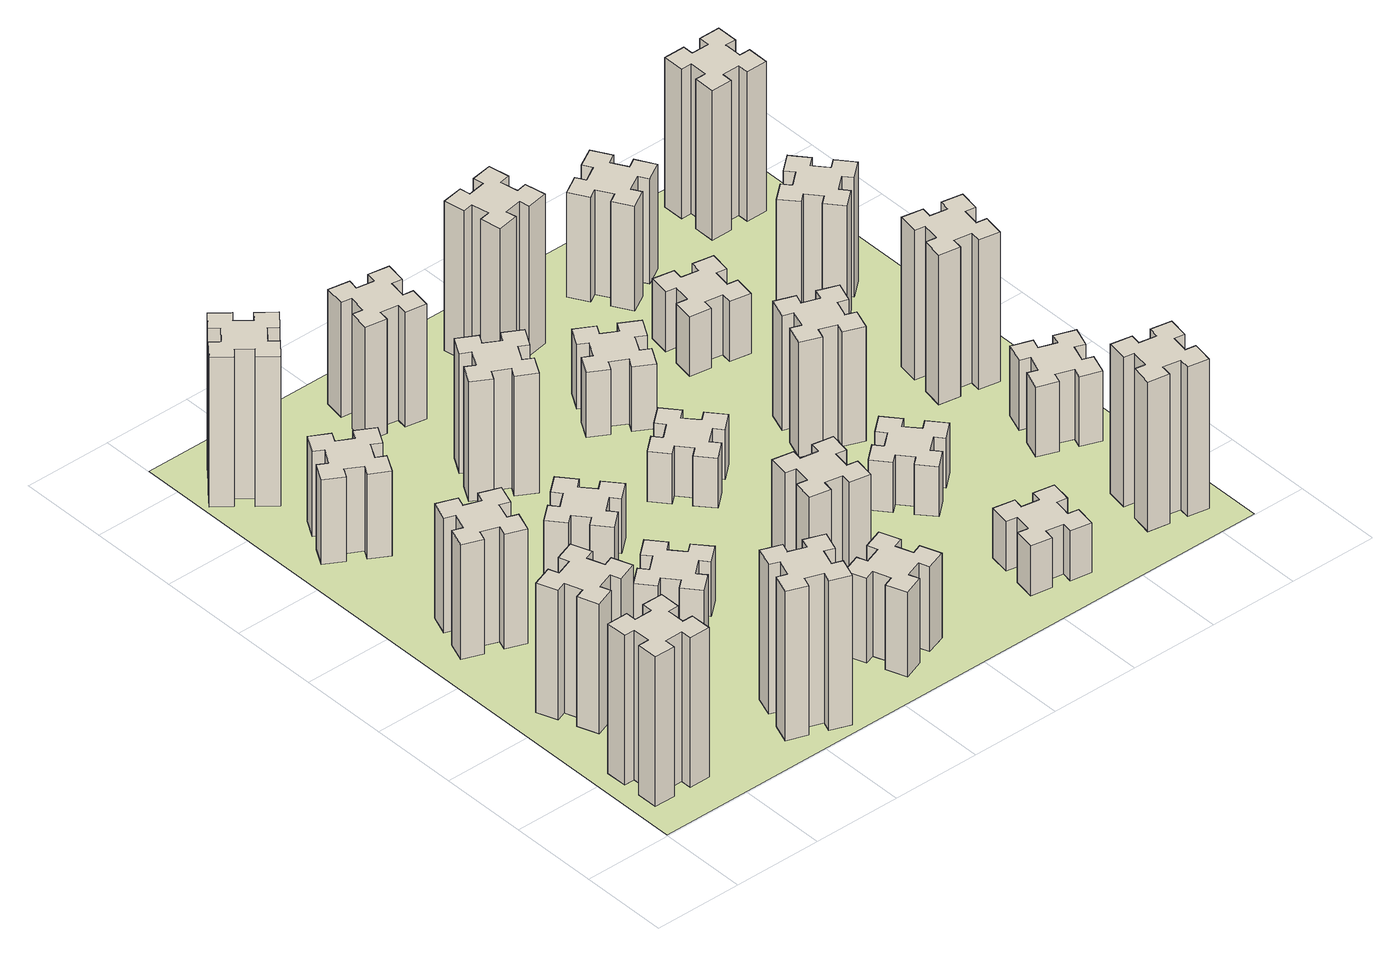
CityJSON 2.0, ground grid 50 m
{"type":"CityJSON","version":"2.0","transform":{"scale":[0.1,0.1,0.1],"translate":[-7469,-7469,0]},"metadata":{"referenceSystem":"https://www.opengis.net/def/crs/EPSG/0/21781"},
"CityObjects":{
"building1":{"type":"Building","attributes":{"class":"1000","function":"1000","usage":"1000","yearOfConstruction":2016,"roofType":"1000","measuredHeight":90,"storeysAboveGround":30,"storeysBelowGround":0},"geometry":[{"type":"Solid","lod":"1","boundaries":[[[[0,1,2,3,4,5,6,7,8,9,10,11,12,13,14,15,16,17,18,19]],[[17,16,20,21]],[[16,15,22,20]],[[15,14,23,22]],[[14,13,24,23]],[[13,12,25,24]],[[12,11,26,25]],[[11,10,27,26]],[[10,9,28,27]],[[9,8,29,28]],[[8,7,30,29]],[[7,6,31,30]],[[6,5,32,31]],[[5,4,33,32]],[[4,3,34,33]],[[3,2,35,34]],[[2,1,36,35]],[[1,0,37,36]],[[0,19,38,37]],[[19,18,39,38]],[[18,17,21,39]],[[24,25,26,27,28,29,30,31,32,33,34,35,36,37,38,39,21,20,22,23]]]]}]},
"building2":{"type":"Building","attributes":{"class":"1000","function":"1000","usage":"1000","yearOfConstruction":2016,"roofType":"1000","measuredHeight":78,"storeysAboveGround":30,"storeysBelowGround":0},"geometry":[{"type":"Solid","lod":"1","boundaries":[[[[40,41,42,43,44,45,46,47,48,49,50,51,52,53,54,55,56,57,58,59]],[[57,56,60,61]],[[56,55,62,60]],[[55,54,63,62]],[[54,53,64,63]],[[53,52,65,64]],[[52,51,66,65]],[[51,50,67,66]],[[50,49,68,67]],[[49,48,69,68]],[[48,47,70,69]],[[47,46,71,70]],[[46,45,72,71]],[[45,44,73,72]],[[44,43,74,73]],[[43,42,75,74]],[[42,41,76,75]],[[41,40,77,76]],[[40,59,78,77]],[[59,58,79,78]],[[58,57,61,79]],[[64,65,66,67,68,69,70,71,72,73,74,75,76,77,78,79,61,60,62,63]]]]}]},
"building3":{"type":"Building","attributes":{"class":"1000","function":"1000","usage":"1000","yearOfConstruction":2016,"roofType":"1000","measuredHeight":69,"storeysAboveGround":30,"storeysBelowGround":0},"geometry":[{"type":"Solid","lod":"1","boundaries":[[[[80,81,82,83,84,85,86,87,88,89,90,91,92,93,94,95,96,97,98,99]],[[97,96,100,101]],[[96,95,102,100]],[[95,94,103,102]],[[94,93,104,103]],[[93,92,105,104]],[[92,91,106,105]],[[91,90,107,106]],[[90,89,108,107]],[[89,88,109,108]],[[88,87,110,109]],[[87,86,111,110]],[[86,85,112,111]],[[85,84,113,112]],[[84,83,114,113]],[[83,82,115,114]],[[82,81,116,115]],[[81,80,117,116]],[[80,99,118,117]],[[99,98,119,118]],[[98,97,101,119]],[[104,105,106,107,108,109,110,111,112,113,114,115,116,117,118,119,101,100,102,103]]]]}]},
"building4":{"type":"Building","attributes":{"class":"1000","function":"1000","usage":"1000","yearOfConstruction":2016,"roofType":"1000","measuredHeight":51,"storeysAboveGround":30,"storeysBelowGround":0},"geometry":[{"type":"Solid","lod":"1","boundaries":[[[[120,121,122,123,124,125,126,127,128,129,130,131,132,133,134,135,136,137,138,139]],[[137,136,140,141]],[[136,135,142,140]],[[135,134,143,142]],[[134,133,144,143]],[[133,132,145,144]],[[132,131,146,145]],[[131,130,147,146]],[[130,129,148,147]],[[129,128,149,148]],[[128,127,150,149]],[[127,126,151,150]],[[126,125,152,151]],[[125,124,153,152]],[[124,123,154,153]],[[123,122,155,154]],[[122,121,156,155]],[[121,120,157,156]],[[120,139,158,157]],[[139,138,159,158]],[[138,137,141,159]],[[144,145,146,147,148,149,150,151,152,153,154,155,156,157,158,159,141,140,142,143]]]]}]},
"building5":{"type":"Building","attributes":{"class":"1000","function":"1000","usage":"1000","yearOfConstruction":2016,"roofType":"1000","measuredHeight":90,"storeysAboveGround":30,"storeysBelowGround":0},"geometry":[{"type":"Solid","lod":"1","boundaries":[[[[160,161,162,163,164,165,166,167,168,169,170,171,172,173,174,175,176,177,178,179]],[[177,176,180,181]],[[176,175,182,180]],[[175,174,183,182]],[[174,173,184,183]],[[173,172,185,184]],[[172,171,186,185]],[[171,170,187,186]],[[170,169,188,187]],[[169,168,189,188]],[[168,167,190,189]],[[167,166,191,190]],[[166,165,192,191]],[[165,164,193,192]],[[164,163,194,193]],[[163,162,195,194]],[[162,161,196,195]],[[161,160,197,196]],[[160,179,198,197]],[[179,178,199,198]],[[178,177,181,199]],[[184,185,186,187,188,189,190,191,192,193,194,195,196,197,198,199,181,180,182,183]]]]}]},
"building6":{"type":"Building","attributes":{"class":"1000","function":"1000","usage":"1000","yearOfConstruction":2016,"roofType":"1000","measuredHeight":90,"storeysAboveGround":30,"storeysBelowGround":0},"geometry":[{"type":"Solid","lod":"1","boundaries":[[[[200,201,202,203,204,205,206,207,208,209,210,211,212,213,214,215,216,217,218,219]],[[217,216,220,221]],[[216,215,222,220]],[[215,214,223,222]],[[214,213,224,223]],[[213,212,225,224]],[[212,211,226,225]],[[211,210,227,226]],[[210,209,228,227]],[[209,208,229,228]],[[208,207,230,229]],[[207,206,231,230]],[[206,205,232,231]],[[205,204,233,232]],[[204,203,234,233]],[[203,202,235,234]],[[202,201,236,235]],[[201,200,237,236]],[[200,219,238,237]],[[219,218,239,238]],[[218,217,221,239]],[[224,225,226,227,228,229,230,231,232,233,234,235,236,237,238,239,221,220,222,223]]]]}]},
"building7":{"type":"Building","attributes":{"class":"1000","function":"1000","usage":"1000","yearOfConstruction":2016,"roofType":"1000","measuredHeight":33,"storeysAboveGround":30,"storeysBelowGround":0},"geometry":[{"type":"Solid","lod":"1","boundaries":[[[[240,241,242,243,244,245,246,247,248,249,250,251,252,253,254,255,256,257,258,259]],[[257,256,260,261]],[[256,255,262,260]],[[255,254,263,262]],[[254,253,264,263]],[[253,252,265,264]],[[252,251,266,265]],[[251,250,267,266]],[[250,249,268,267]],[[249,248,269,268]],[[248,247,270,269]],[[247,246,271,270]],[[246,245,272,271]],[[245,244,273,272]],[[244,243,274,273]],[[243,242,275,274]],[[242,241,276,275]],[[241,240,277,276]],[[240,259,278,277]],[[259,258,279,278]],[[258,257,261,279]],[[264,265,266,267,268,269,270,271,272,273,274,275,276,277,278,279,261,260,262,263]]]]}]},
"building8":{"type":"Building","attributes":{"class":"1000","function":"1000","usage":"1000","yearOfConstruction":2016,"roofType":"1000","measuredHeight":33,"storeysAboveGround":30,"storeysBelowGround":0},"geometry":[{"type":"Solid","lod":"1","boundaries":[[[[280,281,282,283,284,285,286,287,288,289,290,291,292,293,294,295,296,297,298,299]],[[297,296,300,301]],[[296,295,302,300]],[[295,294,303,302]],[[294,293,304,303]],[[293,292,305,304]],[[292,291,306,305]],[[291,290,307,306]],[[290,289,308,307]],[[289,288,309,308]],[[288,287,310,309]],[[287,286,311,310]],[[286,285,312,311]],[[285,284,313,312]],[[284,283,314,313]],[[283,282,315,314]],[[282,281,316,315]],[[281,280,317,316]],[[280,299,318,317]],[[299,298,319,318]],[[298,297,301,319]],[[304,305,306,307,308,309,310,311,312,313,314,315,316,317,318,319,301,300,302,303]]]]}]},
"building9":{"type":"Building","attributes":{"class":"1000","function":"1000","usage":"1000","yearOfConstruction":2016,"roofType":"1000","measuredHeight":51,"storeysAboveGround":30,"storeysBelowGround":0},"geometry":[{"type":"Solid","lod":"1","boundaries":[[[[320,321,322,323,324,325,326,327,328,329,330,331,332,333,334,335,336,337,338,339]],[[337,336,340,341]],[[336,335,342,340]],[[335,334,343,342]],[[334,333,344,343]],[[333,332,345,344]],[[332,331,346,345]],[[331,330,347,346]],[[330,329,348,347]],[[329,328,349,348]],[[328,327,350,349]],[[327,326,351,350]],[[326,325,352,351]],[[325,324,353,352]],[[324,323,354,353]],[[323,322,355,354]],[[322,321,356,355]],[[321,320,357,356]],[[320,339,358,357]],[[339,338,359,358]],[[338,337,341,359]],[[344,345,346,347,348,349,350,351,352,353,354,355,356,357,358,359,341,340,342,343]]]]}]},
"building10":{"type":"Building","attributes":{"class":"1000","function":"1000","usage":"1000","yearOfConstruction":2016,"roofType":"1000","measuredHeight":72,"storeysAboveGround":30,"storeysBelowGround":0},"geometry":[{"type":"Solid","lod":"1","boundaries":[[[[360,361,362,363,364,365,366,367,368,369,370,371,372,373,374,375,376,377,378,379]],[[377,376,380,381]],[[376,375,382,380]],[[375,374,383,382]],[[374,373,384,383]],[[373,372,385,384]],[[372,371,386,385]],[[371,370,387,386]],[[370,369,388,387]],[[369,368,389,388]],[[368,367,390,389]],[[367,366,391,390]],[[366,365,392,391]],[[365,364,393,392]],[[364,363,394,393]],[[363,362,395,394]],[[362,361,396,395]],[[361,360,397,396]],[[360,379,398,397]],[[379,378,399,398]],[[378,377,381,399]],[[384,385,386,387,388,389,390,391,392,393,394,395,396,397,398,399,381,380,382,383]]]]}]},
"building11":{"type":"Building","attributes":{"class":"1000","function":"1000","usage":"1000","yearOfConstruction":2016,"roofType":"1000","measuredHeight":69,"storeysAboveGround":30,"storeysBelowGround":0},"geometry":[{"type":"Solid","lod":"1","boundaries":[[[[400,401,402,403,404,405,406,407,408,409,410,411,412,413,414,415,416,417,418,419]],[[417,416,420,421]],[[416,415,422,420]],[[415,414,423,422]],[[414,413,424,423]],[[413,412,425,424]],[[412,411,426,425]],[[411,410,427,426]],[[410,409,428,427]],[[409,408,429,428]],[[408,407,430,429]],[[407,406,431,430]],[[406,405,432,431]],[[405,404,433,432]],[[404,403,434,433]],[[403,402,435,434]],[[402,401,436,435]],[[401,400,437,436]],[[400,419,438,437]],[[419,418,439,438]],[[418,417,421,439]],[[424,425,426,427,428,429,430,431,432,433,434,435,436,437,438,439,421,420,422,423]]]]}]},
"building12":{"type":"Building","attributes":{"class":"1000","function":"1000","usage":"1000","yearOfConstruction":2016,"roofType":"1000","measuredHeight":54,"storeysAboveGround":30,"storeysBelowGround":0},"geometry":[{"type":"Solid","lod":"1","boundaries":[[[[440,441,442,443,444,445,446,447,448,449,450,451,452,453,454,455,456,457,458,459]],[[457,456,460,461]],[[456,455,462,460]],[[455,454,463,462]],[[454,453,464,463]],[[453,452,465,464]],[[452,451,466,465]],[[451,450,467,466]],[[450,449,468,467]],[[449,448,469,468]],[[448,447,470,469]],[[447,446,471,470]],[[446,445,472,471]],[[445,444,473,472]],[[444,443,474,473]],[[443,442,475,474]],[[442,441,476,475]],[[441,440,477,476]],[[440,459,478,477]],[[459,458,479,478]],[[458,457,461,479]],[[464,465,466,467,468,469,470,471,472,473,474,475,476,477,478,479,461,460,462,463]]]]}]},
"building13":{"type":"Building","attributes":{"class":"1000","function":"1000","usage":"1000","yearOfConstruction":2016,"roofType":"1000","measuredHeight":30,"storeysAboveGround":30,"storeysBelowGround":0},"geometry":[{"type":"Solid","lod":"1","boundaries":[[[[480,481,482,483,484,485,486,487,488,489,490,491,492,493,494,495,496,497,498,499]],[[497,496,500,501]],[[496,495,502,500]],[[495,494,503,502]],[[494,493,504,503]],[[493,492,505,504]],[[492,491,506,505]],[[491,490,507,506]],[[490,489,508,507]],[[489,488,509,508]],[[488,487,510,509]],[[487,486,511,510]],[[486,485,512,511]],[[485,484,513,512]],[[484,483,514,513]],[[483,482,515,514]],[[482,481,516,515]],[[481,480,517,516]],[[480,499,518,517]],[[499,498,519,518]],[[498,497,501,519]],[[504,505,506,507,508,509,510,511,512,513,514,515,516,517,518,519,501,500,502,503]]]]}]},
"building14":{"type":"Building","attributes":{"class":"1000","function":"1000","usage":"1000","yearOfConstruction":2016,"roofType":"1000","measuredHeight":39,"storeysAboveGround":30,"storeysBelowGround":0},"geometry":[{"type":"Solid","lod":"1","boundaries":[[[[520,521,522,523,524,525,526,527,528,529,530,531,532,533,534,535,536,537,538,539]],[[537,536,540,541]],[[536,535,542,540]],[[535,534,543,542]],[[534,533,544,543]],[[533,532,545,544]],[[532,531,546,545]],[[531,530,547,546]],[[530,529,548,547]],[[529,528,549,548]],[[528,527,550,549]],[[527,526,551,550]],[[526,525,552,551]],[[525,524,553,552]],[[524,523,554,553]],[[523,522,555,554]],[[522,521,556,555]],[[521,520,557,556]],[[520,539,558,557]],[[539,538,559,558]],[[538,537,541,559]],[[544,545,546,547,548,549,550,551,552,553,554,555,556,557,558,559,541,540,542,543]]]]}]},
"building15":{"type":"Building","attributes":{"class":"1000","function":"1000","usage":"1000","yearOfConstruction":2016,"roofType":"1000","measuredHeight":30,"storeysAboveGround":30,"storeysBelowGround":0},"geometry":[{"type":"Solid","lod":"1","boundaries":[[[[560,561,562,563,564,565,566,567,568,569,570,571,572,573,574,575,576,577,578,579]],[[577,576,580,581]],[[576,575,582,580]],[[575,574,583,582]],[[574,573,584,583]],[[573,572,585,584]],[[572,571,586,585]],[[571,570,587,586]],[[570,569,588,587]],[[569,568,589,588]],[[568,567,590,589]],[[567,566,591,590]],[[566,565,592,591]],[[565,564,593,592]],[[564,563,594,593]],[[563,562,595,594]],[[562,561,596,595]],[[561,560,597,596]],[[560,579,598,597]],[[579,578,599,598]],[[578,577,581,599]],[[584,585,586,587,588,589,590,591,592,593,594,595,596,597,598,599,581,580,582,583]]]]}]},
"building16":{"type":"Building","attributes":{"class":"1000","function":"1000","usage":"1000","yearOfConstruction":2016,"roofType":"1000","measuredHeight":90,"storeysAboveGround":30,"storeysBelowGround":0},"geometry":[{"type":"Solid","lod":"1","boundaries":[[[[600,601,602,603,604,605,606,607,608,609,610,611,612,613,614,615,616,617,618,619]],[[617,616,620,621]],[[616,615,622,620]],[[615,614,623,622]],[[614,613,624,623]],[[613,612,625,624]],[[612,611,626,625]],[[611,610,627,626]],[[610,609,628,627]],[[609,608,629,628]],[[608,607,630,629]],[[607,606,631,630]],[[606,605,632,631]],[[605,604,633,632]],[[604,603,634,633]],[[603,602,635,634]],[[602,601,636,635]],[[601,600,637,636]],[[600,619,638,637]],[[619,618,639,638]],[[618,617,621,639]],[[624,625,626,627,628,629,630,631,632,633,634,635,636,637,638,639,621,620,622,623]]]]}]},
"building17":{"type":"Building","attributes":{"class":"1000","function":"1000","usage":"1000","yearOfConstruction":2016,"roofType":"1000","measuredHeight":30,"storeysAboveGround":30,"storeysBelowGround":0},"geometry":[{"type":"Solid","lod":"1","boundaries":[[[[640,641,642,643,644,645,646,647,648,649,650,651,652,653,654,655,656,657,658,659]],[[657,656,660,661]],[[656,655,662,660]],[[655,654,663,662]],[[654,653,664,663]],[[653,652,665,664]],[[652,651,666,665]],[[651,650,667,666]],[[650,649,668,667]],[[649,648,669,668]],[[648,647,670,669]],[[647,646,671,670]],[[646,645,672,671]],[[645,644,673,672]],[[644,643,674,673]],[[643,642,675,674]],[[642,641,676,675]],[[641,640,677,676]],[[640,659,678,677]],[[659,658,679,678]],[[658,657,661,679]],[[664,665,666,667,668,669,670,671,672,673,674,675,676,677,678,679,661,660,662,663]]]]}]},
"building18":{"type":"Building","attributes":{"class":"1000","function":"1000","usage":"1000","yearOfConstruction":2016,"roofType":"1000","measuredHeight":69,"storeysAboveGround":30,"storeysBelowGround":0},"geometry":[{"type":"Solid","lod":"1","boundaries":[[[[680,681,682,683,684,685,686,687,688,689,690,691,692,693,694,695,696,697,698,699]],[[697,696,700,701]],[[696,695,702,700]],[[695,694,703,702]],[[694,693,704,703]],[[693,692,705,704]],[[692,691,706,705]],[[691,690,707,706]],[[690,689,708,707]],[[689,688,709,708]],[[688,687,710,709]],[[687,686,711,710]],[[686,685,712,711]],[[685,684,713,712]],[[684,683,714,713]],[[683,682,715,714]],[[682,681,716,715]],[[681,680,717,716]],[[680,699,718,717]],[[699,698,719,718]],[[698,697,701,719]],[[704,705,706,707,708,709,710,711,712,713,714,715,716,717,718,719,701,700,702,703]]]]}]},
"building19":{"type":"Building","attributes":{"class":"1000","function":"1000","usage":"1000","yearOfConstruction":2016,"roofType":"1000","measuredHeight":36,"storeysAboveGround":30,"storeysBelowGround":0},"geometry":[{"type":"Solid","lod":"1","boundaries":[[[[720,721,722,723,724,725,726,727,728,729,730,731,732,733,734,735,736,737,738,739]],[[737,736,740,741]],[[736,735,742,740]],[[735,734,743,742]],[[734,733,744,743]],[[733,732,745,744]],[[732,731,746,745]],[[731,730,747,746]],[[730,729,748,747]],[[729,728,749,748]],[[728,727,750,749]],[[727,726,751,750]],[[726,725,752,751]],[[725,724,753,752]],[[724,723,754,753]],[[723,722,755,754]],[[722,721,756,755]],[[721,720,757,756]],[[720,739,758,757]],[[739,738,759,758]],[[738,737,741,759]],[[744,745,746,747,748,749,750,751,752,753,754,755,756,757,758,759,741,740,742,743]]]]}]},
"building20":{"type":"Building","attributes":{"class":"1000","function":"1000","usage":"1000","yearOfConstruction":2016,"roofType":"1000","measuredHeight":90,"storeysAboveGround":30,"storeysBelowGround":0},"geometry":[{"type":"Solid","lod":"1","boundaries":[[[[760,761,762,763,764,765,766,767,768,769,770,771,772,773,774,775,776,777,778,779]],[[777,776,780,781]],[[776,775,782,780]],[[775,774,783,782]],[[774,773,784,783]],[[773,772,785,784]],[[772,771,786,785]],[[771,770,787,786]],[[770,769,788,787]],[[769,768,789,788]],[[768,767,790,789]],[[767,766,791,790]],[[766,765,792,791]],[[765,764,793,792]],[[764,763,794,793]],[[763,762,795,794]],[[762,761,796,795]],[[761,760,797,796]],[[760,779,798,797]],[[779,778,799,798]],[[778,777,781,799]],[[784,785,786,787,788,789,790,791,792,793,794,795,796,797,798,799,781,780,782,783]]]]}]},
"building21":{"type":"Building","attributes":{"class":"1000","function":"1000","usage":"1000","yearOfConstruction":2016,"roofType":"1000","measuredHeight":63,"storeysAboveGround":30,"storeysBelowGround":0},"geometry":[{"type":"Solid","lod":"1","boundaries":[[[[800,801,802,803,804,805,806,807,808,809,810,811,812,813,814,815,816,817,818,819]],[[817,816,820,821]],[[816,815,822,820]],[[815,814,823,822]],[[814,813,824,823]],[[813,812,825,824]],[[812,811,826,825]],[[811,810,827,826]],[[810,809,828,827]],[[809,808,829,828]],[[808,807,830,829]],[[807,806,831,830]],[[806,805,832,831]],[[805,804,833,832]],[[804,803,834,833]],[[803,802,835,834]],[[802,801,836,835]],[[801,800,837,836]],[[800,819,838,837]],[[819,818,839,838]],[[818,817,821,839]],[[824,825,826,827,828,829,830,831,832,833,834,835,836,837,838,839,821,820,822,823]]]]}]},
"building22":{"type":"Building","attributes":{"class":"1000","function":"1000","usage":"1000","yearOfConstruction":2016,"roofType":"1000","measuredHeight":42,"storeysAboveGround":30,"storeysBelowGround":0},"geometry":[{"type":"Solid","lod":"1","boundaries":[[[[840,841,842,843,844,845,846,847,848,849,850,851,852,853,854,855,856,857,858,859]],[[857,856,860,861]],[[856,855,862,860]],[[855,854,863,862]],[[854,853,864,863]],[[853,852,865,864]],[[852,851,866,865]],[[851,850,867,866]],[[850,849,868,867]],[[849,848,869,868]],[[848,847,870,869]],[[847,846,871,870]],[[846,845,872,871]],[[845,844,873,872]],[[844,843,874,873]],[[843,842,875,874]],[[842,841,876,875]],[[841,840,877,876]],[[840,859,878,877]],[[859,858,879,878]],[[858,857,861,879]],[[864,865,866,867,868,869,870,871,872,873,874,875,876,877,878,879,861,860,862,863]]]]}]},
"building23":{"type":"Building","attributes":{"class":"1000","function":"1000","usage":"1000","yearOfConstruction":2016,"roofType":"1000","measuredHeight":90,"storeysAboveGround":30,"storeysBelowGround":0},"geometry":[{"type":"Solid","lod":"1","boundaries":[[[[880,881,882,883,884,885,886,887,888,889,890,891,892,893,894,895,896,897,898,899]],[[897,896,900,901]],[[896,895,902,900]],[[895,894,903,902]],[[894,893,904,903]],[[893,892,905,904]],[[892,891,906,905]],[[891,890,907,906]],[[890,889,908,907]],[[889,888,909,908]],[[888,887,910,909]],[[887,886,911,910]],[[886,885,912,911]],[[885,884,913,912]],[[884,883,914,913]],[[883,882,915,914]],[[882,881,916,915]],[[881,880,917,916]],[[880,899,918,917]],[[899,898,919,918]],[[898,897,901,919]],[[904,905,906,907,908,909,910,911,912,913,914,915,916,917,918,919,901,900,902,903]]]]}]},
"building24":{"type":"Building","attributes":{"class":"1000","function":"1000","usage":"1000","yearOfConstruction":2016,"roofType":"1000","measuredHeight":72,"storeysAboveGround":30,"storeysBelowGround":0},"geometry":[{"type":"Solid","lod":"1","boundaries":[[[[920,921,922,923,924,925,926,927,928,929,930,931,932,933,934,935,936,937,938,939]],[[937,936,940,941]],[[936,935,942,940]],[[935,934,943,942]],[[934,933,944,943]],[[933,932,945,944]],[[932,931,946,945]],[[931,930,947,946]],[[930,929,948,947]],[[929,928,949,948]],[[928,927,950,949]],[[927,926,951,950]],[[926,925,952,951]],[[925,924,953,952]],[[924,923,954,953]],[[923,922,955,954]],[[922,921,956,955]],[[921,920,957,956]],[[920,939,958,957]],[[939,938,959,958]],[[938,937,941,959]],[[944,945,946,947,948,949,950,951,952,953,954,955,956,957,958,959,941,940,942,943]]]]}]},
"building25":{"type":"Building","attributes":{"class":"1000","function":"1000","usage":"1000","yearOfConstruction":2016,"roofType":"1000","measuredHeight":90,"storeysAboveGround":30,"storeysBelowGround":0},"geometry":[{"type":"Solid","lod":"1","boundaries":[[[[960,961,962,963,964,965,966,967,968,969,970,971,972,973,974,975,976,977,978,979]],[[977,976,980,981]],[[976,975,982,980]],[[975,974,983,982]],[[974,973,984,983]],[[973,972,985,984]],[[972,971,986,985]],[[971,970,987,986]],[[970,969,988,987]],[[969,968,989,988]],[[968,967,990,989]],[[967,966,991,990]],[[966,965,992,991]],[[965,964,993,992]],[[964,963,994,993]],[[963,962,995,994]],[[962,961,996,995]],[[961,960,997,996]],[[960,979,998,997]],[[979,978,999,998]],[[978,977,981,999]],[[984,985,986,987,988,989,990,991,992,993,994,995,996,997,998,999,981,980,982,983]]]]}]},
"landuse1":{"type":"LandUse","attributes":{"name":"plot1","function":"1010"},"geometry":[{"type":"MultiSurface","lod":"1","boundaries":[[[1000,1001,1002,1003]]]}]}
},
"vertices":[
[165,425,0],[165,325,0],[105,325,0],[105,205,0],[225,205,0],[225,265,0],[325,265,0],[325,205,0],[445,205,0],[445,325,0],[385,325,0],[385,425,0],[445,425,0],[445,545,0],[325,545,0],[325,485,0],[225,485,0],[225,545,0],[105,545,0],[105,425,0],[225,485,900],[225,545,900],[325,485,900],[325,545,900],[445,545,900],[445,425,900],[385,425,900],[385,325,900],[445,325,900],[445,205,900],[325,205,900],[325,265,900],[225,265,900],[225,205,900],[105,205,900],[105,325,900],[165,325,900],[165,425,900],[105,425,900],[105,545,900],
[255,1025,0],[289,931,0],[233,910,0],[274,797,0],[387,839,0],[366,895,0],[460,929,0],[480,873,0],[593,914,0],[552,1027,0],[496,1006,0],[462,1100,0],[518,1120,0],[477,1233,0],[364,1192,0],[385,1136,0],[291,1102,0],[270,1158,0],[157,1117,0],[199,1004,0],[291,1102,780],[270,1158,780],[385,1136,780],[364,1192,780],[477,1233,780],[518,1120,780],[462,1100,780],[496,1006,780],[552,1027,780],[593,914,780],[480,873,780],[460,929,780],[366,895,780],[387,839,780],[274,797,780],[233,910,780],[289,931,780],[255,1025,780],[199,1004,780],[157,1117,780],
[291,1669,0],[385,1635,0],[364,1579,0],[477,1537,0],[518,1650,0],[462,1671,0],[496,1765,0],[552,1744,0],[593,1857,0],[480,1898,0],[460,1842,0],[366,1876,0],[387,1932,0],[274,1973,0],[233,1860,0],[289,1840,0],[255,1746,0],[199,1767,0],[157,1654,0],[270,1613,0],[255,1746,690],[199,1767,690],[289,1840,690],[233,1860,690],[274,1973,690],[387,1932,690],[366,1876,690],[460,1842,690],[480,1898,690],[593,1857,690],[552,1744,690],[496,1765,690],[462,1671,690],[518,1650,690],[477,1537,690],[364,1579,690],[385,1635,690],[291,1669,690],[270,1613,690],[157,1654,690],
[446,2597,0],[496,2684,0],[548,2654,0],[608,2758,0],[504,2818,0],[474,2766,0],[387,2816,0],[417,2868,0],[313,2928,0],[253,2824,0],[305,2794,0],[255,2707,0],[203,2737,0],[143,2633,0],[247,2573,0],[277,2625,0],[364,2575,0],[334,2523,0],[438,2463,0],[498,2567,0],[364,2575,510],[334,2523,510],[277,2625,510],[247,2573,510],[143,2633,510],[203,2737,510],[255,2707,510],[305,2794,510],[253,2824,510],[313,2928,510],[417,2868,510],[387,2816,510],[474,2766,510],[504,2818,510],[608,2758,510],[548,2654,510],[496,2684,510],[446,2597,510],[498,2567,510],[438,2463,510],
[1029,360,0],[995,266,0],[939,287,0],[897,174,0],[1010,133,0],[1031,189,0],[1125,155,0],[1104,99,0],[1217,57,0],[1258,170,0],[1202,191,0],[1236,285,0],[1292,264,0],[1333,377,0],[1220,418,0],[1200,362,0],[1106,396,0],[1127,452,0],[1014,493,0],[973,380,0],[1106,396,900],[1127,452,900],[1200,362,900],[1220,418,900],[1333,377,900],[1292,264,900],[1236,285,900],[1202,191,900],[1258,170,900],[1217,57,900],[1104,99,900],[1125,155,900],[1031,189,900],[1010,133,900],[897,174,900],[939,287,900],[995,266,900],[1029,360,900],[973,380,900],[1014,493,900],
[384,3387,0],[308,3452,0],[346,3498,0],[254,3575,0],[177,3483,0],[223,3444,0],[159,3368,0],[113,3406,0],[36,3314,0],[128,3237,0],[166,3283,0],[243,3219,0],[204,3173,0],[296,3096,0],[373,3188,0],[327,3226,0],[392,3303,0],[438,3264,0],[515,3356,0],[423,3433,0],[392,3303,900],[438,3264,900],[327,3226,900],[373,3188,900],[296,3096,900],[204,3173,900],[243,3219,900],[166,3283,900],[128,3237,900],[36,3314,900],[113,3406,900],[159,3368,900],[223,3444,900],[177,3483,900],[254,3575,900],[346,3498,900],[308,3452,900],[384,3387,900],[423,3433,900],[515,3356,900],
[1083,1332,0],[1006,1267,0],[968,1313,0],[876,1236,0],[953,1144,0],[999,1183,0],[1063,1106,0],[1017,1068,0],[1094,976,0],[1186,1053,0],[1148,1099,0],[1224,1163,0],[1263,1117,0],[1355,1194,0],[1278,1286,0],[1232,1248,0],[1167,1324,0],[1213,1363,0],[1136,1455,0],[1044,1378,0],[1167,1324,330],[1213,1363,330],[1232,1248,330],[1278,1286,330],[1355,1194,330],[1263,1117,330],[1224,1163,330],[1148,1099,330],[1186,1053,330],[1094,976,330],[1017,1068,330],[1063,1106,330],[999,1183,330],[953,1144,330],[876,1236,330],[968,1313,330],[1006,1267,330],[1083,1332,330],[1044,1378,330],[1136,1455,330],
[1083,1972,0],[1006,1907,0],[968,1953,0],[876,1876,0],[953,1784,0],[999,1823,0],[1063,1746,0],[1017,1708,0],[1094,1616,0],[1186,1693,0],[1148,1739,0],[1224,1803,0],[1263,1757,0],[1355,1834,0],[1278,1926,0],[1232,1888,0],[1167,1964,0],[1213,2003,0],[1136,2095,0],[1044,2018,0],[1167,1964,330],[1213,2003,330],[1232,1888,330],[1278,1926,330],[1355,1834,330],[1263,1757,330],[1224,1803,330],[1148,1739,330],[1186,1693,330],[1094,1616,330],[1017,1708,330],[1063,1746,330],[999,1823,330],[953,1784,330],[876,1876,330],[968,1953,330],[1006,1907,330],[1083,1972,330],[1044,2018,330],[1136,2095,330],
[1765,496,0],[1671,462,0],[1650,518,0],[1537,477,0],[1579,364,0],[1635,385,0],[1669,291,0],[1613,270,0],[1654,157,0],[1767,199,0],[1746,255,0],[1840,289,0],[1860,233,0],[1973,274,0],[1932,387,0],[1876,366,0],[1842,460,0],[1898,480,0],[1857,593,0],[1744,552,0],[1842,460,510],[1898,480,510],[1876,366,510],[1932,387,510],[1973,274,510],[1860,233,510],[1840,289,510],[1746,255,510],[1767,199,510],[1654,157,510],[1613,270,510],[1669,291,510],[1635,385,510],[1579,364,510],[1537,477,510],[1650,518,510],[1671,462,510],[1765,496,510],[1744,552,510],[1857,593,510],
[1314,2666,0],[1227,2716,0],[1257,2768,0],[1153,2828,0],[1093,2724,0],[1145,2694,0],[1095,2607,0],[1043,2637,0],[983,2533,0],[1087,2473,0],[1117,2525,0],[1204,2475,0],[1174,2423,0],[1278,2363,0],[1338,2467,0],[1286,2497,0],[1336,2584,0],[1388,2554,0],[1448,2658,0],[1344,2718,0],[1336,2584,720],[1388,2554,720],[1286,2497,720],[1338,2467,720],[1278,2363,720],[1174,2423,720],[1204,2475,720],[1117,2525,720],[1087,2473,720],[983,2533,720],[1043,2637,720],[1095,2607,720],[1145,2694,720],[1093,2724,720],[1153,2828,720],[1257,2768,720],[1227,2716,720],[1314,2666,720],[1344,2718,720],[1448,2658,720],
[1016,3404,0],[998,3305,0],[939,3316,0],[918,3197,0],[1037,3177,0],[1047,3236,0],[1145,3218,0],[1135,3159,0],[1253,3138,0],[1274,3257,0],[1215,3267,0],[1232,3365,0],[1291,3355,0],[1312,3473,0],[1194,3494,0],[1184,3435,0],[1085,3452,0],[1096,3511,0],[977,3532,0],[957,3414,0],[1085,3452,690],[1096,3511,690],[1184,3435,690],[1194,3494,690],[1312,3473,690],[1291,3355,690],[1232,3365,690],[1215,3267,690],[1274,3257,690],[1253,3138,690],[1135,3159,690],[1145,3218,690],[1047,3236,690],[1037,3177,690],[918,3197,690],[939,3316,690],[998,3305,690],[1016,3404,690],[957,3414,690],[977,3532,690],
[2055,1047,0],[2072,1145,0],[2131,1135,0],[2152,1253,0],[2034,1274,0],[2024,1215,0],[1925,1232,0],[1936,1291,0],[1817,1312,0],[1797,1194,0],[1856,1184,0],[1838,1085,0],[1779,1096,0],[1758,977,0],[1877,957,0],[1887,1016,0],[1985,998,0],[1975,939,0],[2093,918,0],[2114,1037,0],[1985,998,540],[1975,939,540],[1887,1016,540],[1877,957,540],[1758,977,540],[1779,1096,540],[1838,1085,540],[1856,1184,540],[1797,1194,540],[1817,1312,540],[1936,1291,540],[1925,1232,540],[2024,1215,540],[2034,1274,540],[2152,1253,540],[2131,1135,540],[2072,1145,540],[2055,1047,540],[2114,1037,540],[2093,918,540],
[1972,1988,0],[1907,2064,0],[1953,2103,0],[1876,2195,0],[1784,2118,0],[1823,2072,0],[1746,2007,0],[1708,2053,0],[1616,1976,0],[1693,1884,0],[1739,1923,0],[1803,1846,0],[1757,1808,0],[1834,1716,0],[1926,1793,0],[1888,1839,0],[1964,1903,0],[2003,1857,0],[2095,1934,0],[2018,2026,0],[1964,1903,300],[2003,1857,300],[1888,1839,300],[1926,1793,300],[1834,1716,300],[1757,1808,300],[1803,1846,300],[1739,1923,300],[1693,1884,300],[1616,1976,300],[1708,2053,300],[1746,2007,300],[1823,2072,300],[1784,2118,300],[1876,2195,300],[1953,2103,300],[1907,2064,300],[1972,1988,300],[2018,2026,300],[2095,1934,300],
[2026,2497,0],[2076,2584,0],[2128,2554,0],[2188,2658,0],[2084,2718,0],[2054,2666,0],[1967,2716,0],[1997,2768,0],[1893,2828,0],[1833,2724,0],[1885,2694,0],[1835,2607,0],[1783,2637,0],[1723,2533,0],[1827,2473,0],[1857,2525,0],[1944,2475,0],[1914,2423,0],[2018,2363,0],[2078,2467,0],[1944,2475,390],[1914,2423,390],[1857,2525,390],[1827,2473,390],[1723,2533,390],[1783,2637,390],[1835,2607,390],[1885,2694,390],[1833,2724,390],[1893,2828,390],[1997,2768,390],[1967,2716,390],[2054,2666,390],[2084,2718,390],[2188,2658,390],[2128,2554,390],[2076,2584,390],[2026,2497,390],[2078,2467,390],[2018,2363,390],
[2596,444,0],[2578,345,0],[2519,356,0],[2498,237,0],[2617,217,0],[2627,276,0],[2725,258,0],[2715,199,0],[2833,178,0],[2854,297,0],[2795,307,0],[2812,405,0],[2871,395,0],[2892,513,0],[2774,534,0],[2764,475,0],[2665,492,0],[2676,551,0],[2557,572,0],[2537,454,0],[2665,492,300],[2676,551,300],[2764,475,300],[2774,534,300],[2892,513,300],[2871,395,300],[2812,405,300],[2795,307,300],[2854,297,300],[2833,178,300],[2715,199,300],[2725,258,300],[2627,276,300],[2617,217,300],[2498,237,300],[2519,356,300],[2578,345,300],[2596,444,300],[2537,454,300],[2557,572,300],
[1738,3365,0],[1756,3267,0],[1697,3257,0],[1717,3138,0],[1836,3159,0],[1825,3218,0],[1924,3236,0],[1934,3177,0],[2052,3197,0],[2031,3316,0],[1972,3305,0],[1955,3404,0],[2014,3414,0],[1993,3532,0],[1875,3511,0],[1885,3452,0],[1787,3435,0],[1777,3494,0],[1658,3473,0],[1679,3355,0],[1787,3435,900],[1777,3494,900],[1885,3452,900],[1875,3511,900],[1993,3532,900],[2014,3414,900],[1955,3404,900],[1972,3305,900],[2031,3316,900],[2052,3197,900],[1934,3177,900],[1924,3236,900],[1825,3218,900],[1836,3159,900],[1717,3138,900],[1697,3257,900],[1756,3267,900],[1738,3365,900],[1679,3355,900],[1658,3473,900],
[2628,1099,0],[2704,1163,0],[2743,1117,0],[2835,1194,0],[2758,1286,0],[2712,1248,0],[2647,1324,0],[2693,1363,0],[2616,1455,0],[2524,1378,0],[2563,1332,0],[2486,1267,0],[2448,1313,0],[2356,1236,0],[2433,1144,0],[2479,1183,0],[2543,1106,0],[2497,1068,0],[2574,976,0],[2666,1053,0],[2543,1106,300],[2497,1068,300],[2479,1183,300],[2433,1144,300],[2356,1236,300],[2448,1313,300],[2486,1267,300],[2563,1332,300],[2524,1378,300],[2616,1455,300],[2693,1363,300],[2647,1324,300],[2712,1248,300],[2758,1286,300],[2835,1194,300],[2743,1117,300],[2704,1163,300],[2628,1099,300],[2666,1053,300],[2574,976,300],
[2682,1771,0],[2716,1865,0],[2772,1844,0],[2813,1957,0],[2700,1998,0],[2680,1942,0],[2586,1976,0],[2607,2032,0],[2494,2073,0],[2453,1960,0],[2509,1940,0],[2475,1846,0],[2419,1867,0],[2377,1754,0],[2490,1713,0],[2511,1769,0],[2605,1735,0],[2584,1679,0],[2697,1637,0],[2738,1750,0],[2605,1735,690],[2584,1679,690],[2511,1769,690],[2490,1713,690],[2377,1754,690],[2419,1867,690],[2475,1846,690],[2509,1940,690],[2453,1960,690],[2494,2073,690],[2607,2032,690],[2586,1976,690],[2680,1942,690],[2700,1998,690],[2813,1957,690],[2772,1844,690],[2716,1865,690],[2682,1771,690],[2738,1750,690],[2697,1637,690],
[2664,2795,0],[2565,2812,0],[2576,2871,0],[2457,2892,0],[2437,2774,0],[2496,2764,0],[2478,2665,0],[2419,2676,0],[2398,2557,0],[2517,2537,0],[2527,2596,0],[2625,2578,0],[2615,2519,0],[2733,2498,0],[2754,2617,0],[2695,2627,0],[2712,2725,0],[2771,2715,0],[2792,2833,0],[2674,2854,0],[2712,2725,360],[2771,2715,360],[2695,2627,360],[2754,2617,360],[2733,2498,360],[2615,2519,360],[2625,2578,360],[2527,2596,360],[2517,2537,360],[2398,2557,360],[2419,2676,360],[2478,2665,360],[2496,2764,360],[2437,2774,360],[2457,2892,360],[2576,2871,360],[2565,2812,360],[2664,2795,360],[2674,2854,360],[2792,2833,360],
[3504,475,0],[3405,492,0],[3416,551,0],[3297,572,0],[3277,454,0],[3336,444,0],[3318,345,0],[3259,356,0],[3238,237,0],[3357,217,0],[3367,276,0],[3465,258,0],[3455,199,0],[3573,178,0],[3594,297,0],[3535,307,0],[3552,405,0],[3611,395,0],[3632,513,0],[3514,534,0],[3552,405,900],[3611,395,900],[3535,307,900],[3594,297,900],[3573,178,900],[3455,199,900],[3465,258,900],[3367,276,900],[3357,217,900],[3238,237,900],[3259,356,900],[3318,345,900],[3336,444,900],[3277,454,900],[3297,572,900],[3416,551,900],[3405,492,900],[3504,475,900],[3514,534,900],[3632,513,900],
[2716,3347,0],[2666,3434,0],[2718,3464,0],[2658,3568,0],[2554,3508,0],[2584,3456,0],[2497,3406,0],[2467,3458,0],[2363,3398,0],[2423,3294,0],[2475,3324,0],[2525,3237,0],[2473,3207,0],[2533,3103,0],[2637,3163,0],[2607,3215,0],[2694,3265,0],[2724,3213,0],[2828,3273,0],[2768,3377,0],[2694,3265,630],[2724,3213,630],[2607,3215,630],[2637,3163,630],[2533,3103,630],[2473,3207,630],[2525,3237,630],[2475,3324,630],[2423,3294,630],[2363,3398,630],[2467,3458,630],[2497,3406,630],[2584,3456,630],[2554,3508,630],[2658,3568,630],[2718,3464,630],[2666,3434,630],[2716,3347,630],[2768,3377,630],[2828,3273,630],
[3351,1029,0],[3445,995,0],[3424,939,0],[3537,897,0],[3578,1010,0],[3522,1031,0],[3556,1125,0],[3612,1104,0],[3653,1217,0],[3540,1258,0],[3520,1202,0],[3426,1236,0],[3447,1292,0],[3334,1333,0],[3293,1220,0],[3349,1200,0],[3315,1106,0],[3259,1127,0],[3217,1014,0],[3330,973,0],[3315,1106,420],[3259,1127,420],[3349,1200,420],[3293,1220,420],[3334,1333,420],[3447,1292,420],[3426,1236,420],[3520,1202,420],[3540,1258,420],[3653,1217,420],[3612,1104,420],[3556,1125,420],[3522,1031,420],[3578,1010,420],[3537,897,420],[3424,939,420],[3445,995,420],[3351,1029,420],[3330,973,420],[3217,1014,420],
[3267,1656,0],[3365,1638,0],[3355,1579,0],[3473,1558,0],[3494,1677,0],[3435,1687,0],[3452,1785,0],[3511,1775,0],[3532,1893,0],[3414,1914,0],[3404,1855,0],[3305,1872,0],[3316,1931,0],[3197,1952,0],[3177,1834,0],[3236,1824,0],[3218,1725,0],[3159,1736,0],[3138,1617,0],[3257,1597,0],[3218,1725,900],[3159,1736,900],[3236,1824,900],[3177,1834,900],[3197,1952,900],[3316,1931,900],[3305,1872,900],[3404,1855,900],[3414,1914,900],[3532,1893,900],[3511,1775,900],[3452,1785,900],[3435,1687,900],[3494,1677,900],[3473,1558,900],[3355,1579,900],[3365,1638,900],[3267,1656,900],[3257,1597,900],[3138,1617,900],
[3119,2563,0],[3183,2486,0],[3137,2448,0],[3214,2356,0],[3306,2433,0],[3268,2479,0],[3344,2543,0],[3383,2497,0],[3475,2574,0],[3398,2666,0],[3352,2628,0],[3287,2704,0],[3333,2743,0],[3256,2835,0],[3164,2758,0],[3203,2712,0],[3126,2647,0],[3088,2693,0],[2996,2616,0],[3073,2524,0],[3126,2647,720],[3088,2693,720],[3203,2712,720],[3164,2758,720],[3256,2835,720],[3333,2743,720],[3287,2704,720],[3352,2628,720],[3398,2666,720],[3475,2574,720],[3383,2497,720],[3344,2543,720],[3268,2479,720],[3306,2433,720],[3214,2356,720],[3137,2448,720],[3183,2486,720],[3119,2563,720],[3073,2524,720],[2996,2616,720],
[3285,3325,0],[3385,3325,0],[3385,3265,0],[3505,3265,0],[3505,3385,0],[3445,3385,0],[3445,3485,0],[3505,3485,0],[3505,3605,0],[3385,3605,0],[3385,3545,0],[3285,3545,0],[3285,3605,0],[3165,3605,0],[3165,3485,0],[3225,3485,0],[3225,3385,0],[3165,3385,0],[3165,3265,0],[3285,3265,0],[3225,3385,900],[3165,3385,900],[3225,3485,900],[3165,3485,900],[3165,3605,900],[3285,3605,900],[3285,3545,900],[3385,3545,900],[3385,3605,900],[3505,3605,900],[3505,3485,900],[3445,3485,900],[3445,3385,900],[3505,3385,900],[3505,3265,900],[3385,3265,900],[3385,3325,900],[3285,3325,900],[3285,3265,900],[3165,3265,900],
[5,3705,0],[3705,3705,0],[3705,5,0],[5,5,0]
]}
